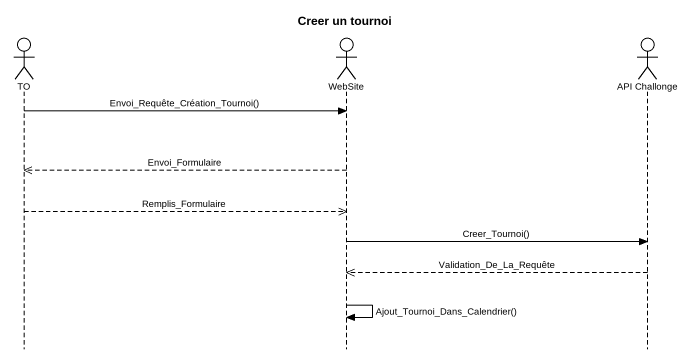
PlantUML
@startuml
title Creer un tournoi
hide footbox
actor TO
actor WebSite
actor "API Challonge" as API_Challonge

TO -> WebSite : Envoi_Requête_Création_Tournoi()
WebSite -->> TO : Envoi_Formulaire
TO -->> WebSite : Remplis_Formulaire
WebSite -> API_Challonge : Creer_Tournoi()
API_Challonge -->> WebSite : Validation_De_La_Requête
WebSite -> WebSite : Ajout_Tournoi_Dans_Calendrier()
@enduml
